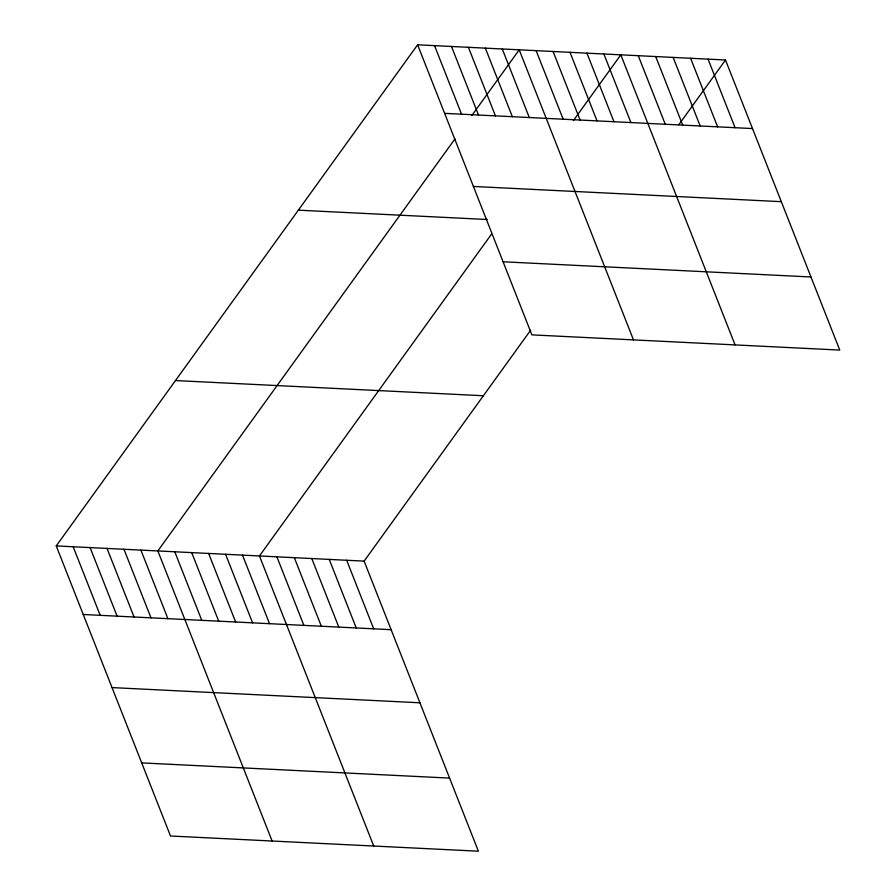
<?xml version="1.0" encoding="UTF-8"?>
<svg xmlns="http://www.w3.org/2000/svg" width="896" height="896" viewBox="0 0 896 896"><rect width="100%" height="100%" fill="white"/><g stroke="black" fill="none" stroke-linecap="round" stroke-linejoin="round"><path stroke-width="1.34" d="M530.634 330.221L364.123 561.131L478.386 851.2L170.498 836.002L56.235 545.922L417.614 44.8L725.502 59.998L839.765 350.078L531.877 334.869L417.614 44.8M455 138.858L157.842 550.939L272.104 841.019M471.822 115.539L519.21 49.818L633.472 339.886M491.322 234.405L259.448 555.957L373.71 846.026M573.418 120.557L620.816 54.835L735.078 344.904M678.866 124.667L725.502 59.998M444.618 113.355L752.506 128.565M473.413 186.458L781.301 201.667M298.357 210.168L487.234 219.498M503.082 261.778L810.97 276.976M175.493 380.554L483.381 395.752M56.235 545.922L364.123 561.131M83.25 614.488L391.138 629.686M112.045 687.59L419.922 702.789M141.702 762.899L449.59 778.098M708.053 59.136L735.056 127.702M690.603 58.285L717.606 126.84M673.154 57.422L700.168 125.978M655.715 56.56L682.718 125.115M638.266 55.698L665.269 124.253M603.882 53.995L630.885 122.562M586.947 53.166L613.962 121.722M570.013 52.326L597.027 120.882M553.078 51.486L580.093 120.053M536.144 50.658L563.158 119.213M502.286 48.978L529.29 117.544M485.352 48.149L512.355 116.704M468.418 47.309L495.421 115.864M451.483 46.469L478.486 115.035M434.549 45.64L461.552 114.195M346.674 560.269L373.688 628.824M329.235 559.406L356.238 627.962M311.786 558.544L338.789 627.099M294.336 557.682L321.339 626.248M276.886 556.819L303.901 625.386M242.514 555.128L269.517 623.683M225.579 554.288L252.582 622.843M208.645 553.448L235.648 622.014M191.71 552.619L218.714 621.174M174.776 551.779L201.779 620.334M140.907 550.11L167.91 618.666M123.973 549.27L150.976 617.826M107.038 548.43L134.053 616.997M90.104 547.602L117.118 616.157M73.17 546.762L100.184 615.328"/></g></svg>
